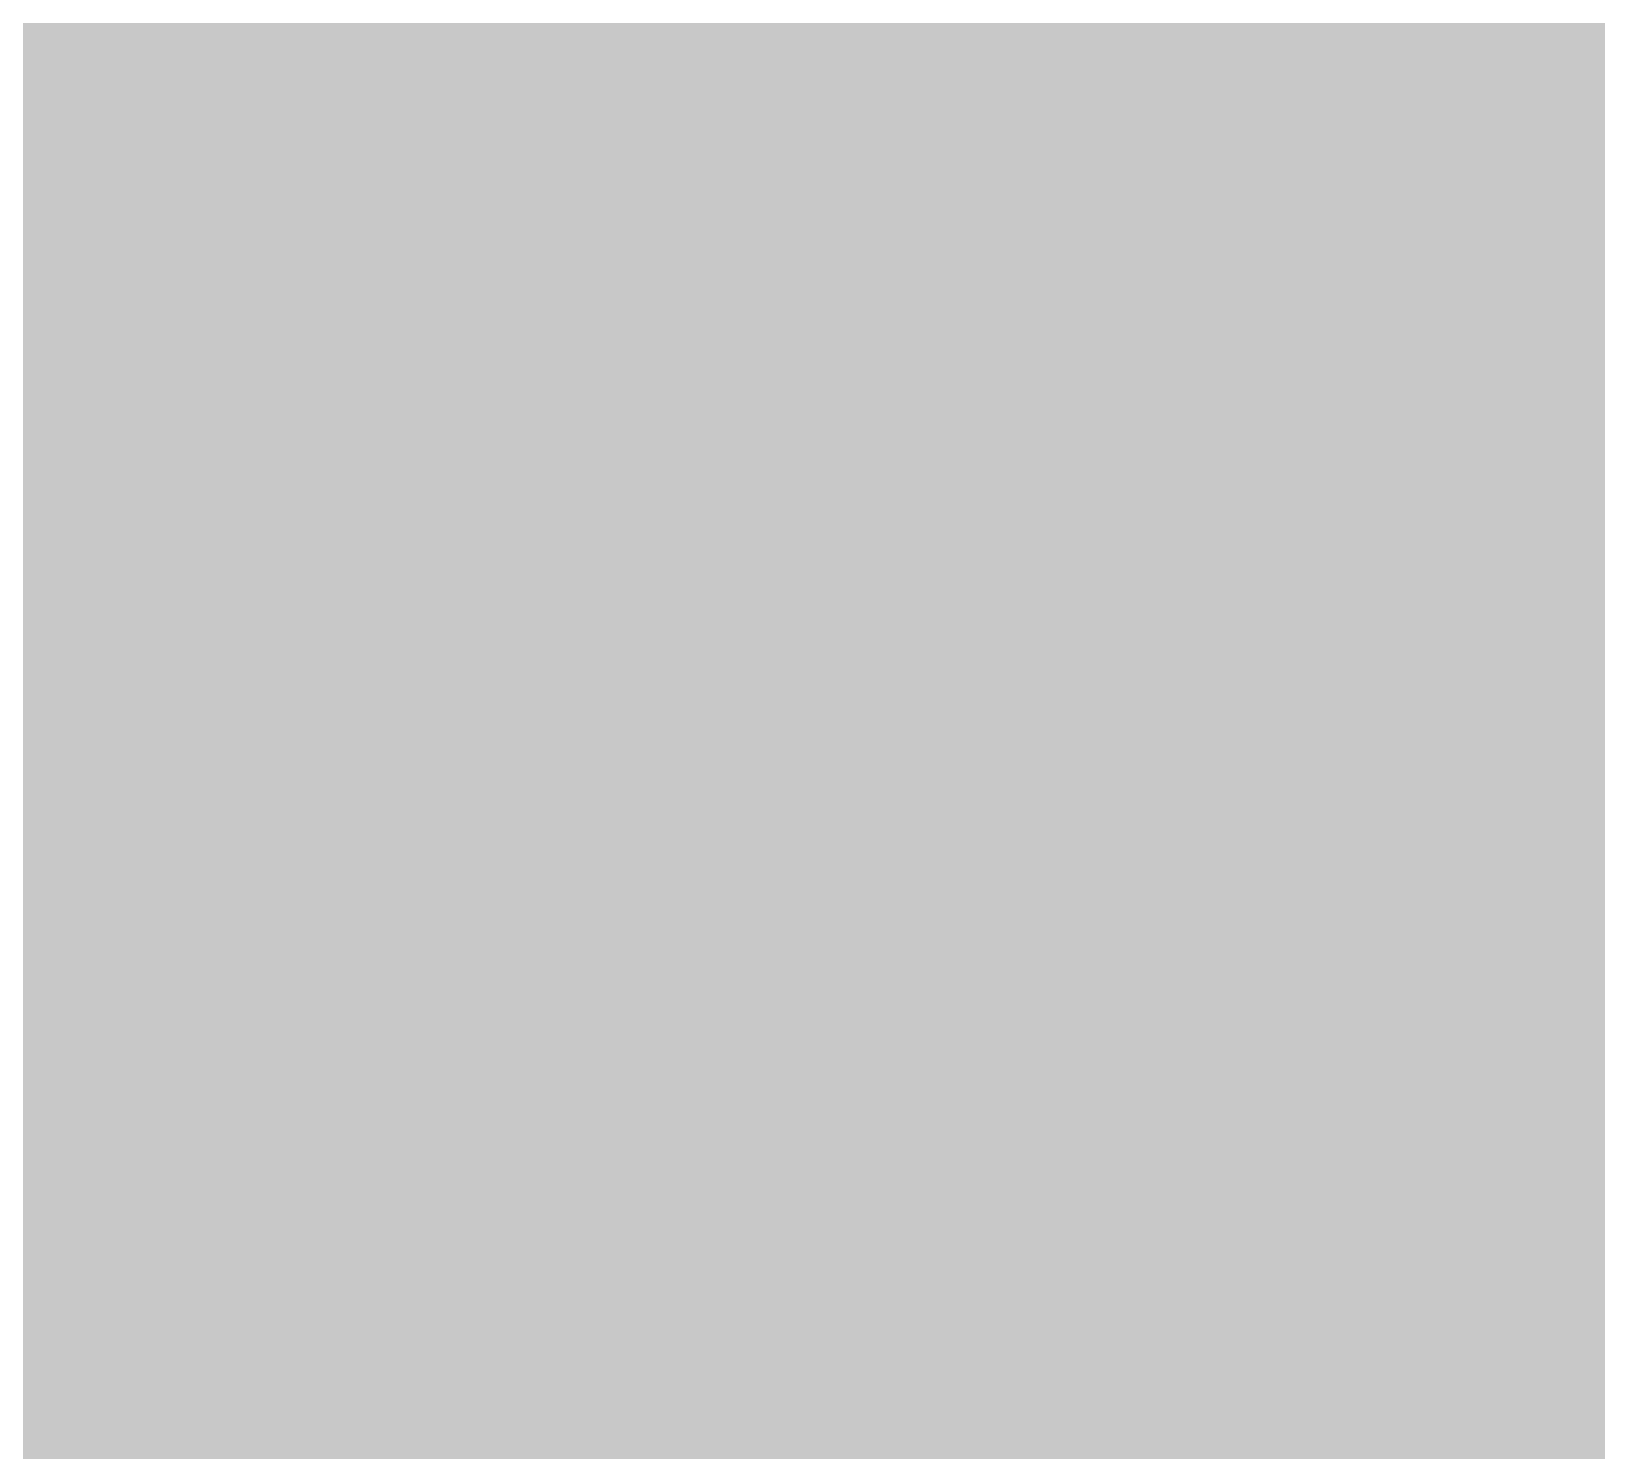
# Model space of a CAD drawing. Header units: inches. Extents: x 248001 to 248864, y 535757 to 536301.
# Drawn here: x 248120.396 to 248121.913, y 535918.831 to 535920.207 of the extents above; entities that cross this region are included whole.
import ezdxf

# ---------------------------------------------------------------- set-up
doc = ezdxf.new("R2010")
doc.units = ezdxf.units.IN
doc.header["$MEASUREMENT"] = 0
doc.layers.add('E1 precinct', color=88, linetype='Continuous')

msp = doc.modelspace()

# ---------------------------------------------------------------- hatches: boundary and pattern name
at = {"layer": 'E1 precinct', "transparency": 33554572}
h = msp.add_hatch(color=256, dxfattribs=at)
h.dxf.hatch_style = 1
h.paths.add_polyline_path([(248154.071, 535919.0256), (248152.1869, 535919.8024), (248149.7811, 535920.1047), (248147.6358, 535919.639), (248144.1212, 535919.5844), (248141.7827, 535918.5718), (248138.8855, 535919.1271), (248136.3476, 535918.7094), (248133.8281, 535919.0287), (248132.3522, 535919.464), (248129.9571, 535920.2125), (248125.616, 535919.7135), (248122.6221, 535920.3123), (248120.4241, 535921.465), (248114.2643, 535917.8787), (248127.1379, 535914.0133), (248138.5538, 535912.8395), (248147.8205, 535910.5914), (248155.5183, 535906.2915), (248157.3581, 535906.792), (248160.5673, 535904.6525), (248163.4242, 535901.8754), (248166.9155, 535899.9252), (248180.4332, 535891.0611), (248179.9519, 535892.2744), (248178.9873, 535893.9257), (248176.9535, 535896.7902), (248175.8733, 535899.1865), (248174.6833, 535901.8153), (248174.1399, 535902.7918), (248172.8247, 535905.5901), (248171.1588, 535906.9792), (248168.6254, 535909.3375), (248166.5118, 535910.6737), (248164.1006, 535913.1609), (248162.2721, 535914.3721), (248159.5729, 535916.2075), (248157.3763, 535917.6666)])
h = msp.add_hatch(color=256, dxfattribs=at)
h.dxf.hatch_style = 1
h.paths.add_polyline_path([(248154.071, 535919.0256), (248152.1869, 535919.8024), (248149.7811, 535920.1047), (248147.6358, 535919.639), (248144.1212, 535919.5844), (248141.7827, 535918.5718), (248138.8855, 535919.1271), (248136.3476, 535918.7094), (248133.8281, 535919.0287), (248132.3522, 535919.464), (248129.9571, 535920.2125), (248125.616, 535919.7135), (248122.6221, 535920.3123), (248120.4241, 535921.465), (248114.2643, 535917.8787), (248127.1379, 535914.0133), (248138.5538, 535912.8395), (248147.8205, 535910.5914), (248155.5183, 535906.2915), (248157.3581, 535906.792), (248160.5673, 535904.6525), (248163.4242, 535901.8754), (248166.9155, 535899.9252), (248180.4332, 535891.0611), (248179.9519, 535892.2744), (248178.9873, 535893.9257), (248176.9535, 535896.7902), (248175.8733, 535899.1865), (248174.6833, 535901.8153), (248174.1399, 535902.7918), (248172.8247, 535905.5901), (248171.1588, 535906.9792), (248168.6254, 535909.3375), (248166.5118, 535910.6737), (248164.1006, 535913.1609), (248162.2721, 535914.3721), (248159.5729, 535916.2075), (248157.3763, 535917.6666)])

doc.saveas('drawing.dxf')
